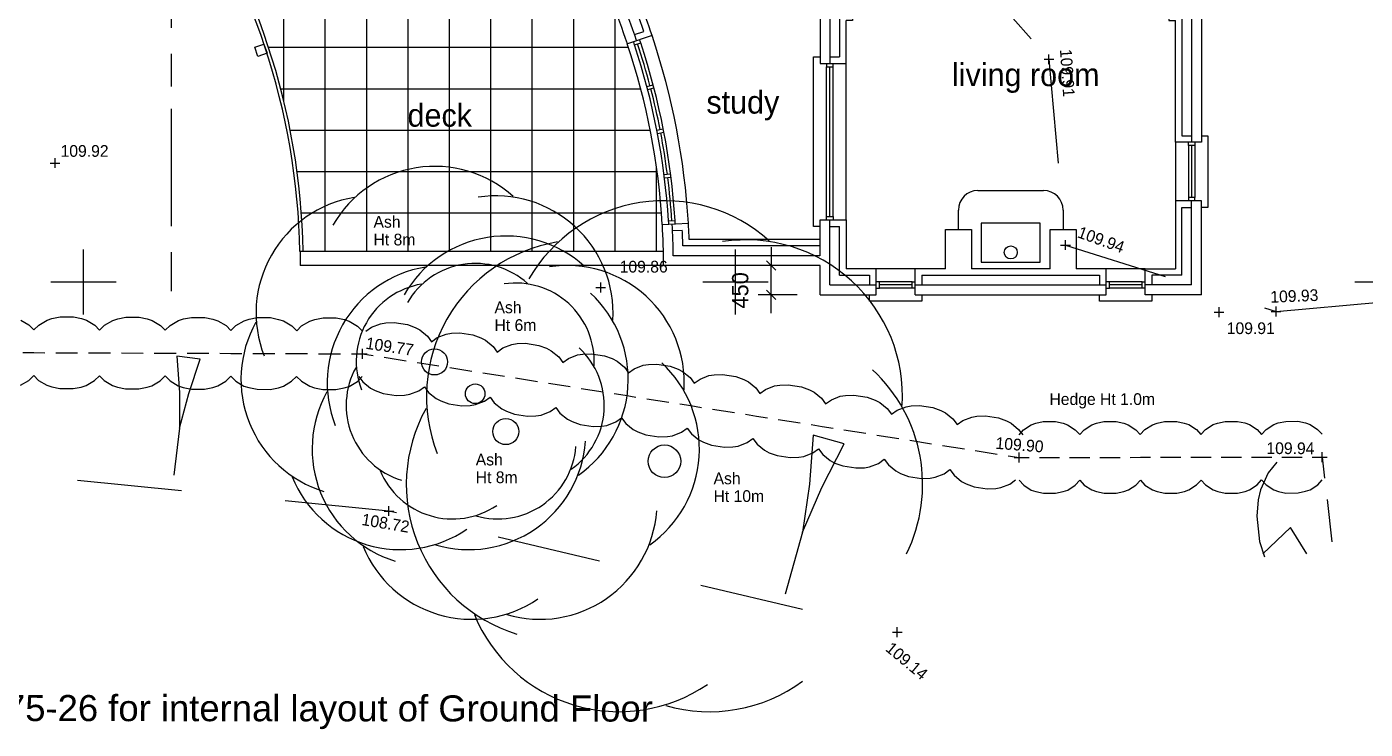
# Model space of a CAD drawing. Header units: millimetres. Extents: x -41320 to 158831, y -39180 to 41963.
# Drawn here: x 502 to 21032, y -15543 to -4765 of the extents above; entities that cross this region are included whole.
import ezdxf

# ---------------------------------------------------------------- set-up
doc = ezdxf.new("R2010")
doc.units = ezdxf.units.MM
for name, pattern in [('CENTER', [16, 9, -2, 3, -2]), ('DASHDOT', [16, 12, -4]), ('DASHED', [16, 8, -8]), ('HIDDEN', [16, 2, -2, 2, -2, 2, -2, 2, -2])]:
    doc.linetypes.add(name, pattern=pattern)
for name, color, linetype, true_color in [('NEW_GF_1', 7, 'Continuous', 0xffffff), ('SV___GRID', 7, 'Continuous', 0xffffff), ('SV_LAND_FORM_LEVELS', 7, 'Continuous', 0xffffff), ('SV_LAND_FORMS', 7, 'Continuous', 0xffffff), ('SV_LEVELS_(SPOT)', 7, 'Continuous', 0xffffff), ('SV_MISC_TEXT', 7, 'Continuous', 0xffffff), ('SV_ROAD_CHANNELS', 7, 'Continuous', 0xffffff), ('SV_ROAD_LEVELS', 7, 'Continuous', 0xffffff), ('SV_TREES', 7, 'Continuous', 0xffffff), ('SV_TREES_TEXT', 7, 'Continuous', 0xffffff), ('SV_VEGETATION', 7, 'Continuous', 0xffffff), ('SV_VEGETATION_LEVELS', 7, 'Continuous', 0xffffff)]:
    doc.layers.add(name, color=color, linetype=linetype, true_color=true_color)
doc.styles.add('ARIAL', font='ARIAL.TTF', dxfattribs={"height": 0.2})

# ---------------------------------------------------------------- blocks, each defined once
blk = doc.blocks.new('PT_PLUS00060')
at = {"layer": 'SV_ROAD_LEVELS', "color": 1, "linetype": 'Continuous', "ltscale": 200}
for p, q in [((0, 75), (150, 75)), ((75, 0), (75, 150))]:
    blk.add_line(p, q, dxfattribs=at)
at = {"layer": 'SV_ROAD_LEVELS'}
blk.add_attdef('PAT_NAME', (0, 0), '', height=1, dxfattribs=at)
blk = doc.blocks.new('PT_PLUS00068')
at = {"layer": 'SV_ROAD_LEVELS', "color": 1, "linetype": 'Continuous', "ltscale": 200}
for p, q in [((0, 75), (150, 75)), ((75, 0), (75, 150))]:
    blk.add_line(p, q, dxfattribs=at)
at = {"layer": 'SV_ROAD_LEVELS'}
blk.add_attdef('PAT_NAME', (0, 0), '', height=1, dxfattribs=at)
blk = doc.blocks.new('PT_PLUS00069')
at = {"layer": 'SV_ROAD_LEVELS', "color": 1, "linetype": 'Continuous', "ltscale": 200}
for p, q in [((0, 75), (150, 75)), ((75, 0), (75, 150))]:
    blk.add_line(p, q, dxfattribs=at)
at = {"layer": 'SV_ROAD_LEVELS'}
blk.add_attdef('PAT_NAME', (0, 0), '', height=1, dxfattribs=at)
blk = doc.blocks.new('PT_PLUS00072')
at = {"layer": 'SV_VEGETATION_LEVELS', "color": 1, "linetype": 'Continuous', "ltscale": 200}
for p, q in [((0, 75), (150, 75)), ((75, 0), (75, 150))]:
    blk.add_line(p, q, dxfattribs=at)
at = {"layer": 'SV_VEGETATION_LEVELS'}
blk.add_attdef('PAT_NAME', (0, 0), '', height=1, dxfattribs=at)
blk = doc.blocks.new('PT_PLUS00076')
at = {"layer": 'SV_VEGETATION_LEVELS', "color": 1, "linetype": 'Continuous', "ltscale": 200}
for p, q in [((0, 75), (150, 75)), ((75, 0), (75, 150))]:
    blk.add_line(p, q, dxfattribs=at)
at = {"layer": 'SV_VEGETATION_LEVELS'}
blk.add_attdef('PAT_NAME', (0, 0), '', height=1, dxfattribs=at)
blk = doc.blocks.new('PT_PLUS00077')
at = {"layer": 'SV_VEGETATION_LEVELS', "color": 1, "linetype": 'Continuous', "ltscale": 200}
for p, q in [((0, 75), (150, 75)), ((75, 0), (75, 150))]:
    blk.add_line(p, q, dxfattribs=at)
at = {"layer": 'SV_VEGETATION_LEVELS'}
blk.add_attdef('PAT_NAME', (0, 0), '', height=1, dxfattribs=at)
blk = doc.blocks.new('GLOBALCANOPY00121')
at = {"layer": 'SV_TREES', "color": 1, "linetype": 'Continuous', "ltscale": 200}
for centre, start, end in [((2970, 4081), 48, 150), ((2970, 4081), 48, 150), ((2031, 3629), 99.4, 201.4), ((2031, 3629), 99.4, 201.4), ((3908, 3629), 356.6, 98.6), ((3908, 3629), 356.6, 98.6), ((4140, 2614), 305.2, 47.2), ((4140, 2614), 305.2, 47.2), ((1800, 2614), 150.9, 252.9), ((1800, 2614), 150.9, 252.9), ((3491, 1800), 253.7, 355.7), ((3491, 1800), 253.7, 355.7), ((2449, 1800), 202.3, 304.3), ((2449, 1800), 202.3, 304.3)]:
    blk.add_arc(centre, 1800, start, end, dxfattribs=at)
at = {"layer": 'SV_TREES'}
blk.add_attdef('PAT_NAME', (0, 0), '', height=1, dxfattribs=at)
blk = doc.blocks.new('GLOBALCANOPY00125')
at = {"layer": 'SV_TREES', "color": 1, "linetype": 'Continuous', "ltscale": 200}
for centre, start, end in [((1980, 2721), 48, 150), ((1980, 2721), 48, 150), ((1354, 2419), 99.4, 201.4), ((1354, 2419), 99.4, 201.4), ((2605, 2419), 356.6, 98.6), ((2605, 2419), 356.6, 98.6), ((2760, 1743), 305.2, 47.2), ((2760, 1743), 305.2, 47.2), ((1200, 1743), 150.9, 252.9), ((1200, 1743), 150.9, 252.9), ((2327, 1200), 253.7, 355.7), ((2327, 1200), 253.7, 355.7), ((1633, 1200), 202.3, 304.3), ((1633, 1200), 202.3, 304.3)]:
    blk.add_arc(centre, 1200, start, end, dxfattribs=at)
at = {"layer": 'SV_TREES'}
blk.add_attdef('PAT_NAME', (0, 0), '', height=1, dxfattribs=at)
blk = doc.blocks.new('PT_PLUS00129')
at = {"layer": 'SV_LEVELS_(SPOT)', "color": 1, "linetype": 'Continuous', "ltscale": 200}
for p, q in [((0, 75), (150, 75)), ((75, 0), (75, 150))]:
    blk.add_line(p, q, dxfattribs=at)
at = {"layer": 'SV_LEVELS_(SPOT)'}
blk.add_attdef('PAT_NAME', (0, 0), '', height=1, dxfattribs=at)
blk = doc.blocks.new('GLOBALCANOPY00130')
at = {"layer": 'SV_TREES', "color": 1, "linetype": 'Continuous', "ltscale": 200}
for centre, start, end in [((2970, 4081), 48, 150), ((2970, 4081), 48, 150), ((2031, 3629), 99.4, 201.4), ((2031, 3629), 99.4, 201.4), ((3908, 3629), 356.6, 98.6), ((3908, 3629), 356.6, 98.6), ((4140, 2614), 305.2, 47.2), ((4140, 2614), 305.2, 47.2), ((1800, 2614), 150.9, 252.9), ((1800, 2614), 150.9, 252.9), ((3491, 1800), 253.7, 355.7), ((3491, 1800), 253.7, 355.7), ((2449, 1800), 202.3, 304.3), ((2449, 1800), 202.3, 304.3)]:
    blk.add_arc(centre, 1800, start, end, dxfattribs=at)
at = {"layer": 'SV_TREES'}
blk.add_attdef('PAT_NAME', (0, 0), '', height=1, dxfattribs=at)
blk = doc.blocks.new('GLOBALCANOPY00133')
at = {"layer": 'SV_TREES', "color": 1, "linetype": 'Continuous', "ltscale": 200}
for centre, start, end in [((3960, 5441), 48, 150), ((3960, 5441), 48, 150), ((2709, 4839), 99.4, 201.4), ((2709, 4839), 99.4, 201.4), ((5211, 4839), 356.6, 98.6), ((5211, 4839), 356.6, 98.6), ((5520, 3485), 333.6831, 47.2), ((5520, 3485), 333.6831, 47.2), ((2400, 3485), 150.9, 252.9), ((2400, 3485), 150.9, 252.9), ((3265, 2400), 202.3, 304.3), ((3265, 2400), 202.3, 304.3), ((4654, 2400), 253.7, 306.3195), ((4654, 2400), 253.7, 306.3195)]:
    blk.add_arc(centre, 2400, start, end, dxfattribs=at)
at = {"layer": 'SV_TREES'}
blk.add_attdef('PAT_NAME', (0, 0), '', height=1, dxfattribs=at)
blk = doc.blocks.new('PT_PLUS00134')
at = {"layer": 'SV_LEVELS_(SPOT)', "color": 1, "linetype": 'Continuous', "ltscale": 200}
for p, q in [((0, 75), (150, 75)), ((75, 0), (75, 150))]:
    blk.add_line(p, q, dxfattribs=at)
at = {"layer": 'SV_LEVELS_(SPOT)'}
blk.add_attdef('PAT_NAME', (0, 0), '', height=1, dxfattribs=at)
blk = doc.blocks.new('PT_PLUS00136')
at = {"layer": 'SV_LEVELS_(SPOT)', "color": 1, "linetype": 'Continuous', "ltscale": 200}
for p, q in [((0, 75), (150, 75)), ((75, 0), (75, 150))]:
    blk.add_line(p, q, dxfattribs=at)
at = {"layer": 'SV_LEVELS_(SPOT)'}
blk.add_attdef('PAT_NAME', (0, 0), '', height=1, dxfattribs=at)
blk = doc.blocks.new('PT_PLUS00149')
at = {"layer": 'SV_LAND_FORM_LEVELS', "color": 1, "linetype": 'Continuous', "ltscale": 200}
for p, q in [((0, 75), (150, 75)), ((75, 0), (75, 150))]:
    blk.add_line(p, q, dxfattribs=at)
at = {"layer": 'SV_LAND_FORM_LEVELS'}
blk.add_attdef('PAT_NAME', (0, 0), '', height=1, dxfattribs=at)
blk = doc.blocks.new('PT_PLUS00150')
at = {"layer": 'SV_LAND_FORM_LEVELS', "color": 1, "linetype": 'Continuous', "ltscale": 200}
for p, q in [((0, 75), (150, 75)), ((75, 0), (75, 150))]:
    blk.add_line(p, q, dxfattribs=at)
at = {"layer": 'SV_LAND_FORM_LEVELS'}
blk.add_attdef('PAT_NAME', (0, 0), '', height=1, dxfattribs=at)
blk = doc.blocks.new('GLOBALTADPOLE')
at = {"layer": 'SV_MISC_TEXT', "color": 1, "linetype": 'Continuous', "ltscale": 200}
for p, q in [((431, 2441), (373, 1689)), ((906, 2307), (431, 2441)), ((563, 1635), (906, 2307)), ((373, 1689), (267, 950)), ((267, 950), (563, 1635)), ((267, 950), (0, 0))]:
    blk.add_line(p, q, dxfattribs=at)
at = {"layer": 'SV_MISC_TEXT'}
blk.add_attdef('PAT_NAME', (0, 0), '', height=1, dxfattribs=at)
blk = doc.blocks.new('GLOBALTADPOLE00157')
at = {"layer": 'SV_MISC_TEXT', "color": 1, "linetype": 'Continuous', "ltscale": 200}
for p, q in [((423, 402), (0, 0)), ((677, 0), (423, 402))]:
    blk.add_line(p, q, dxfattribs=at)
at = {"layer": 'SV_MISC_TEXT'}
blk.add_attdef('PAT_NAME', (0, 0), '', height=1, dxfattribs=at)
blk = doc.blocks.new('GLOBALTADPOLE00179')
at = {"layer": 'SV_MISC_TEXT', "color": 1, "linetype": 'Continuous', "ltscale": 200}
for p, q in [((407, 1779), (47, 1824)), ((47, 1824), (87, 1270)), ((231, 1252), (407, 1779)), ((87, 1270), (91, 721)), ((91, 721), (231, 1252)), ((91, 721), (0, 0))]:
    blk.add_line(p, q, dxfattribs=at)
at = {"layer": 'SV_MISC_TEXT'}
blk.add_attdef('PAT_NAME', (0, 0), '', height=1, dxfattribs=at)
blk = doc.blocks.new('6602B58C')
at = {"layer": 'NEW_GF_1', "color": 15, "linetype": 'Continuous', "ltscale": 200}
for s, p in [('living room', (13593, 8585)), ('study', (9826, 8163)), ('deck', (5242, 7962))]:
    blk.add_text(s, height=350, dxfattribs=at).set_placement(p)
blk = doc.blocks.new('F25A318B')
at = {"layer": 'NEW_GF_1', "color": 15, "linetype": 'DASHDOT', "ltscale": 200, "style": 'ARIAL'}
blk.add_text('See Drawing W175-26 for internal layout of Ground Floor', height=400, rotation=359.9494, dxfattribs=at).set_placement((25705, 5608))
at = {"layer": 'NEW_GF_1'}
blk.add_attdef('Sfb', (0, 0), '', height=1, dxfattribs=at)
blk = doc.blocks.new('E122C1A3')
at = {"layer": 'NEW_GF_1', "color": 1, "linetype": 'CENTER', "ltscale": 200}
for p, q in [((2209, 7179), (2209, 3481)), ((0, 6933), (2481, 6933)), ((2209, 3137), (2209, 4))]:
    blk.add_line(p, q, dxfattribs=at)
at = {"layer": 'NEW_GF_1', "color": 2, "linetype": 'Continuous', "ltscale": 200}
for p, q in [((11414, 1016), (11414, 733)), ((11814, 733), (11214, 733)), ((11414, 283), (11414, 733)), ((11814, 283), (11214, 283)), ((11414, 0), (11414, 283))]:
    blk.add_line(p, q, dxfattribs=at)
at = {"layer": 'NEW_GF_1', "color": 4, "linetype": 'Continuous', "ltscale": 200}
for p, q in [((11484, 662), (11343, 804)), ((11343, 354), (11484, 212))]:
    blk.add_line(p, q, dxfattribs=at)
at = {"layer": 'NEW_GF_1', "color": 3, "linetype": 'Continuous', "ltscale": 200}
blk.add_text('450', height=250, rotation=90, dxfattribs=at).set_placement((11064, 71))
at = {"layer": 'NEW_GF_1'}
blk.add_attdef('Sfb', (0, 0), '', height=1, dxfattribs=at)
blk = doc.blocks.new('FBC8A2EC')
at = {"layer": 'NEW_GF_1', "color": 3, "linetype": 'Continuous', "ltscale": 200}
for p, q in [((0, 5891), (143, 5938)), ((47, 5749), (0, 5891)), ((189, 5795), (47, 5749)), ((143, 5938), (189, 5795)), ((2900, 143), (3042, 189)), ((2946, 0), (2900, 143)), ((3089, 47), (2946, 0)), ((3042, 189), (3089, 47))]:
    blk.add_line(p, q, dxfattribs=at)
blk = doc.blocks.new('B633C5D8')
at = {"layer": 'NEW_GF_1', "linetype": 'Continuous', "ltscale": 200}
h = blk.add_hatch(dxfattribs=at)
h.set_pattern_fill('net', color=8, scale=200, style=0)
h.set_pattern_definition([(0, (0, 0), (0, 635), []), (90, (0, 0), (-635, 4e-14), [])])
h.paths.add_polyline_path([(0, 11970), (5525, 11970), (5533, 11717), (5551, 11411), (5573, 11145), (5613, 10799), (5641, 10596), (5700, 10246), (5771, 9895), (5837, 9609), (5909, 9336), (5981, 9087), (6089, 8751), (6188, 8471), (6346, 8070), (6453, 7822), (6594, 7520), (6749, 7212), (6874, 6980), (7042, 6689), (7175, 6474), (7275, 6318), (7423, 6098), (7530, 5947), (7589, 5862), (7512, 5811), (7554, 5738), (7470, 5723), (7408, 5703), (7311, 5658), (7206, 5616), (7180, 5588), (7151, 5555), (7130, 5542), (7107, 5525), (7098, 5501), (7108, 5443), (7118, 5383), (7139, 5299), (7176, 5227), (7190, 5163), (7209, 5094), (7222, 5053), (7300, 4958), (7342, 4897), (7370, 4858), (7403, 4812), (7462, 4744), (7517, 4640), (7548, 4582), (7579, 4528), (7603, 4471), (7644, 4409), (7711, 4303), (7750, 4258), (7831, 4225), (7862, 4224), (7901, 4230), (7946, 4240), (8014, 4259), (8083, 4310), (8166, 4353), (8210, 4377), (8233, 4386), (8268, 4412), (8264, 4512), (8357, 4351), (8440, 4391), (8532, 4194), (8633, 3963), (8745, 3690), (8831, 3461), (8927, 3187), (9041, 2829), (9129, 2514), (9203, 2215), (9264, 1936), (9322, 1632), (9375, 1303), (9412, 1017), (9440, 741), (9465, 411), (9475, 190), (9481, 0), (3956, 0), (3931, 548), (3916, 732), (3893, 961), (3865, 1198), (3835, 1405), (3764, 1819), (3724, 2016), (3663, 2286), (3592, 2566), (3509, 2858), (3429, 3116), (3310, 3459), (3188, 3780), (3008, 4202), (2800, 4637), (2639, 4943), (2469, 5242), (2275, 5559), (2088, 5843), (1866, 6161), (1683, 6437), (1497, 6737), (1343, 7004), (1154, 7361), (936, 7815), (754, 8244), (540, 8831), (420, 9217), (337, 9519), (245, 9904), (179, 10230), (108, 10657), (67, 10977), (36, 11286), (12, 11635)])
at = {"layer": 'NEW_GF_1', "color": 2, "linetype": 'HIDDEN', "ltscale": 200}
blk.add_circle((6372, 3778), 175, dxfattribs=at)
blk.add_arc((6372, 3778), 175, 0, 0, dxfattribs=at)
at = {"layer": 'NEW_GF_1'}
blk.add_attdef('Sfb', (0, 0), '', height=1, dxfattribs=at)
blk = doc.blocks.new('A8C9B787')
at = {"layer": 'NEW_GF_1', "color": 3, "linetype": 'Continuous', "ltscale": 200}
for p, q in [((5575, 12400), (0, 12400)), ((0, 12400), (0, 12185)), ((5577, 12185), (0, 12185)), ((9533, 215), (3960, 215)), ((3960, 215), (3960, 0)), ((9535, 0), (3960, 0))]:
    blk.add_line(p, q, dxfattribs=at)
at = {"layer": 'NEW_GF_1', "color": 2, "linetype": 'Continuous', "ltscale": 200}
blk.add_line((3958, 215), (3960, 215), dxfattribs=at)
for centre, radius, start, end in [((10696, 12400), 10696, 181.1499, 215.4241), ((10696, 12400), 10696, 181.1499, 215.4241), ((10696, 12400), 10646, 181.1553, 215.4241), ((10696, 12400), 10646, 181.1553, 215.4241), ((-6736, 0), 10696, 1.1499, 35.4241), ((-6736, 0), 10696, 1.1499, 35.4241), ((-6736, 0), 10746, 1.1446, 35.4241), ((-6736, 0), 10746, 1.1446, 35.4241)]:
    blk.add_arc(centre, radius, start, end, dxfattribs=at)
blk = doc.blocks.new('452088F8')
at = {"layer": 'NEW_GF_1', "color": 2, "linetype": 'Continuous', "ltscale": 200}
for p, q in [((700, 500), (100, 500)), ((150, 300), (100, 300)), ((150, 200), (150, 300)), ((650, 250), (150, 250)), ((650, 200), (650, 300)), ((650, 300), (700, 300)), ((0, 0), (0, 100)), ((800, 0), (0, 0)), ((100, 200), (150, 200)), ((700, 200), (650, 200)), ((800, 100), (800, 0))]:
    blk.add_line(p, q, dxfattribs=at)
at = {"layer": 'NEW_GF_1', "color": 1, "linetype": 'Continuous', "ltscale": 200}
for p, q in [((650, 300), (150, 300)), ((650, 200), (150, 200))]:
    blk.add_line(p, q, dxfattribs=at)
at = {"layer": 'NEW_GF_1'}
for tag in ['PAT_NAME', 'Group', 'Floor', 'Sfb', 'Part_Number', 'Description', 'Manufacturer', 'Quantity', 'Width', 'Width_FORMULA', 'Height', 'Symbol_Path', 'Opening_height', 'Return_type', 'TYPE', 'PREFIX', 'IDENTIFIER', 'NUMBER', 'OUTER_LEAF', 'CAVITY', 'INNER_LEAF', 'Arch_group']:
    blk.add_attdef(tag, (0, 0), '', height=1, dxfattribs=at)
blk = doc.blocks.new('91544F8E')
at = {"layer": 'NEW_GF_1', "color": 2, "linetype": 'Continuous', "ltscale": 200}
for p, q in [((906, 600), (0, 600)), ((0, 600), (0, 0)), ((906, 0), (906, 600)), ((0, 0), (906, 0))]:
    blk.add_line(p, q, dxfattribs=at)
blk.add_circle((453, 150), 100, dxfattribs=at)
blk.add_arc((453, 150), 100, 0, 0, dxfattribs=at)
at = {"layer": 'NEW_GF_1'}
blk.add_attdef('Sfb', (0, 0), '', height=1, dxfattribs=at)
blk = doc.blocks.new('C45A30FD')
at = {"layer": 'NEW_GF_1', "color": 2, "linetype": 'Continuous', "ltscale": 200}
for p, q in [((700, 500), (100, 500)), ((150, 300), (100, 300)), ((150, 200), (150, 300)), ((650, 250), (150, 250)), ((650, 200), (650, 300)), ((650, 300), (700, 300)), ((0, 0), (0, 100)), ((800, 0), (0, 0)), ((100, 200), (150, 200)), ((700, 200), (650, 200)), ((800, 100), (800, 0))]:
    blk.add_line(p, q, dxfattribs=at)
at = {"layer": 'NEW_GF_1', "color": 1, "linetype": 'Continuous', "ltscale": 200}
for p, q in [((650, 300), (150, 300)), ((650, 200), (150, 200))]:
    blk.add_line(p, q, dxfattribs=at)
at = {"layer": 'NEW_GF_1'}
for tag in ['PAT_NAME', 'Group', 'Floor', 'Sfb', 'Part_Number', 'Description', 'Manufacturer', 'Quantity', 'Width', 'Width_FORMULA', 'Height', 'Symbol_Path', 'Opening_height', 'Return_type', 'TYPE', 'PREFIX', 'IDENTIFIER', 'NUMBER', 'OUTER_LEAF', 'CAVITY', 'INNER_LEAF', 'Arch_group']:
    blk.add_attdef(tag, (0, 0), '', height=1, dxfattribs=at)
blk = doc.blocks.new('227DFE3A')
at = {"layer": 'NEW_GF_1', "color": 2, "linetype": 'Continuous', "ltscale": 200}
for p, q in [((300, 600), (1306, 600)), ((0, 0), (0, 300)), ((1606, 300), (1606, 0))]:
    blk.add_line(p, q, dxfattribs=at)
for centre, start, end in [((300, 300), 90, 180), ((300, 300), 90, 180), ((1306, 300), 0, 90), ((1306, 300), 0, 90)]:
    blk.add_arc(centre, 300, start, end, dxfattribs=at)
at = {"layer": 'NEW_GF_1'}
blk.add_attdef('Sfb', (0, 0), '', height=1, dxfattribs=at)
blk = doc.blocks.new('85461BB6')
at = {"layer": 'NEW_GF_1', "color": 2, "linetype": 'Continuous', "ltscale": 200}
for p, q in [((0, 0), (0, 2600)), ((0, 2600), (100, 2600)), ((200, 2500), (200, 2450)), ((300, 2450), (300, 2500)), ((500, 100), (500, 2500)), ((200, 2450), (300, 2450)), ((250, 150), (250, 2450)), ((200, 100), (200, 150)), ((200, 150), (300, 150)), ((300, 150), (300, 100)), ((100, 0), (0, 0))]:
    blk.add_line(p, q, dxfattribs=at)
at = {"layer": 'NEW_GF_1', "color": 1, "linetype": 'Continuous', "ltscale": 200}
for p, q in [((200, 150), (200, 2450)), ((300, 150), (300, 2450))]:
    blk.add_line(p, q, dxfattribs=at)
at = {"layer": 'NEW_GF_1'}
for tag in ['PAT_NAME', 'Group', 'Floor', 'Sfb', 'Part_Number', 'Description', 'Manufacturer', 'Quantity', 'Width', 'Width_FORMULA', 'Height', 'Symbol_Path', 'Opening_height', 'Return_type', 'TYPE', 'PREFIX', 'IDENTIFIER', 'NUMBER', 'OUTER_LEAF', 'CAVITY', 'INNER_LEAF', 'Arch_group']:
    blk.add_attdef(tag, (0, 0), '', height=1, dxfattribs=at)
blk = doc.blocks.new('881A1A5E')
at = {"layer": 'NEW_GF_1', "color": 2, "linetype": 'Continuous', "ltscale": 200}
for p, q in [((400, 1100), (500, 1100)), ((500, 1100), (500, 0)), ((0, 1000), (0, 100)), ((200, 950), (200, 1000)), ((300, 950), (200, 950)), ((250, 950), (250, 150)), ((300, 1000), (300, 950)), ((300, 150), (200, 150)), ((200, 150), (200, 100)), ((300, 100), (300, 150)), ((500, 0), (400, 0))]:
    blk.add_line(p, q, dxfattribs=at)
at = {"layer": 'NEW_GF_1', "color": 1, "linetype": 'Continuous', "ltscale": 200}
for p, q in [((200, 950), (200, 150)), ((300, 950), (300, 150))]:
    blk.add_line(p, q, dxfattribs=at)
at = {"layer": 'NEW_GF_1'}
for tag in ['PAT_NAME', 'Group', 'Floor', 'Sfb', 'Part_Number', 'Description', 'Manufacturer', 'Quantity', 'Width', 'Width_FORMULA', 'Height', 'Symbol_Path', 'Opening_height', 'Return_type', 'TYPE', 'PREFIX', 'IDENTIFIER', 'NUMBER', 'OUTER_LEAF', 'CAVITY', 'INNER_LEAF', 'Arch_group']:
    blk.add_attdef(tag, (0, 0), '', height=1, dxfattribs=at)
blk = doc.blocks.new('044B1234')
at = {"layer": 'NEW_GF_1', "color": 2, "linetype": 'Continuous', "ltscale": 200}
for p, q in [((111, 2760), (206, 2791)), ((300, 2122), (397, 2147)), ((313, 2073), (409, 2098)), ((454, 1449), (552, 1468)), ((464, 1400), (562, 1419)), ((565, 768), (664, 781)), ((571, 719), (671, 731)), ((634, 57), (734, 63))]:
    blk.add_line(p, q, dxfattribs=at)
for radius, start, end in [(11096, 3.3536, 18.5274), (11096, 3.3536, 18.5274), (10696, 3.3536, 18.5443), (10696, 3.3536, 18.5443), (10796, 18.2746, 18.54), (10796, 18.2746, 18.54), (10846, 14.7437, 18.2737), (10846, 14.7437, 18.2737), (10896, 18.2728, 18.5357), (10896, 18.2728, 18.5357), (10846, 11.0811, 14.4784), (10846, 11.0811, 14.4784), (10846, 7.4184, 10.8157), (10846, 7.4184, 10.8157), (10846, 3.623, 7.153), (10846, 3.623, 7.153), (10796, 3.3536, 3.6243), (10796, 3.3536, 3.6243), (10896, 3.3536, 3.6218), (10896, 3.3536, 3.6218)]:
    blk.add_arc((-10141, -626), radius, start, end, dxfattribs=at)
at = {"layer": 'NEW_GF_1', "color": 1, "linetype": 'Continuous', "ltscale": 200}
for radius, start, end in [(10796, 3.6243, 18.2746), (10796, 3.6243, 18.2746), (10896, 3.6218, 18.2728), (10896, 3.6218, 18.2728)]:
    blk.add_arc((-10141, -626), radius, start, end, dxfattribs=at)
blk = doc.blocks.new('6CC077B7')
at = {"layer": 'NEW_GF_1', "color": 4, "linetype": 'Continuous', "ltscale": 200}
for p, q in [((6360, 13300), (7635, 13300)), ((6360, 12850), (6360, 13300)), ((7635, 13300), (7635, 12900)), ((12122, 13300), (8885, 13300)), ((8885, 13300), (8885, 12900)), ((12122, 13300), (12122, 12900)), ((13610, 13300), (13022, 13300)), ((13022, 13300), (13022, 12900)), ((13610, 13300), (13610, 12359)), ((6360, 12850), (0, 12850)), ((7635, 12900), (6760, 12900)), ((6760, 11924), (6760, 12900)), ((11810, 12900), (8885, 12900)), ((11810, 12500), (11810, 12900)), ((11910, 12500), (11910, 12900)), ((11910, 12900), (12122, 12900)), ((13022, 12900), (13210, 12900)), ((13210, 12359), (13210, 12900)), ((6360, 12450), (408, 12450)), ((6360, 11924), (6360, 12450)), ((11810, 12500), (11910, 12500)), ((13610, 12359), (13210, 12359)), ((6360, 11924), (6760, 11924)), ((13610, 11759), (13210, 11759)), ((13210, 11193), (13210, 11759)), ((13610, 11759), (13610, 8028)), ((121, 11244), (517, 11304)), ((11810, 11293), (11910, 11293)), ((11810, 11293), (11810, 10528)), ((11910, 11293), (11910, 11193)), ((11910, 11193), (13210, 11193)), ((11910, 11093), (13210, 11093)), ((11910, 11093), (11910, 10528)), ((13210, 9064), (13210, 11093)), ((11810, 10528), (11910, 10528)), ((11810, 9628), (11910, 9628)), ((11810, 9628), (11810, 8805)), ((11910, 9628), (11910, 9064)), ((6360, 9433), (6360, 8037)), ((6760, 9433), (6360, 9433)), ((6760, 8805), (6760, 9433)), ((11910, 9064), (13210, 9064)), ((11910, 8964), (13210, 8964)), ((11910, 8964), (11910, 8367)), ((13210, 8028), (13210, 8964)), ((6760, 8805), (6860, 8805)), ((6860, 8805), (6860, 8605)), ((11810, 8805), (11710, 8805)), ((11710, 8805), (11710, 8605)), ((6760, 8147), (6760, 8605)), ((6860, 8605), (6760, 8605)), ((11710, 8605), (11810, 8605)), ((11810, 8605), (11810, 8367)), ((11810, 8367), (11910, 8367)), ((13610, 8028), (13210, 8028)), ((11810, 6935), (11810, 7467)), ((11810, 7467), (11910, 7467)), ((11910, 7467), (11910, 6935)), ((13610, 7428), (13210, 7428)), ((13210, 7428), (13210, 6935)), ((13610, 6535), (13610, 7428)), ((1753, 6983), (2087, 7202)), ((11810, 5536), (11810, 6935)), ((13210, 6935), (11910, 6935)), ((2454, 6669), (2122, 6445)), ((13610, 6535), (12210, 6535)), ((12210, 6535), (12210, 5536)), ((12210, 5536), (11810, 5536)), ((2874, 5146), (3233, 5322)), ((3314, 5153), (4260, 5153)), ((4260, 5153), (4260, 5053)), ((6360, 5153), (5164, 5153)), ((5164, 5153), (5164, 5053)), ((6760, 5153), (6360, 5153)), ((6360, 5153), (6360, 3550)), ((6760, 4410), (6760, 5153)), ((4260, 5053), (3360, 5053)), ((5164, 5053), (6360, 5053)), ((12210, 4636), (11810, 4636)), ((11810, 4410), (11810, 4636)), ((12210, 4636), (12210, 2341)), ((6760, 4410), (6860, 4410)), ((6860, 4410), (6860, 4210)), ((11810, 4410), (11710, 4410)), ((11710, 4410), (11710, 4210)), ((6760, 3550), (6760, 4210)), ((6860, 4210), (6760, 4210)), ((11710, 4210), (11810, 4210)), ((11810, 2341), (11810, 4210)), ((3785, 3976), (3405, 3852)), ((6360, 3550), (6760, 3550)), ((12210, 2341), (11810, 2341)), ((12210, 1441), (11810, 1441)), ((11810, 1441), (11810, 400)), ((12210, 0), (12210, 1441)), ((3942, 1076), (4341, 1099)), ((6360, 850), (6360, 1150)), ((6360, 1150), (6760, 1150)), ((6760, 1150), (6760, 400)), ((6360, 850), (4353, 850)), ((8282, 400), (8282, 1000)), ((8282, 1000), (8682, 1000)), ((8682, 1000), (8682, 400)), ((9888, 400), (9888, 1000)), ((9888, 1000), (10288, 1000)), ((10288, 1000), (10288, 400)), ((6360, 450), (3960, 450)), ((6360, 0), (6360, 450)), ((7221, 400), (6760, 400)), ((7221, 0), (7221, 400)), ((7821, 0), (7821, 400)), ((8282, 400), (7821, 400)), ((9888, 400), (8682, 400)), ((10749, 400), (10288, 400)), ((10749, 0), (10749, 400)), ((11349, 0), (11349, 400)), ((11349, 400), (11810, 400)), ((6360, 0), (7221, 0)), ((7821, 0), (10749, 0)), ((12210, 0), (11349, 0))]:
    blk.add_line(p, q, dxfattribs=at)
at = {"layer": 'NEW_GF_1', "color": 2, "linetype": 'Continuous', "ltscale": 200}
for p, q in [((6510, 13150), (7635, 13150)), ((6510, 13150), (6510, 11924)), ((7535, 13150), (7535, 13000)), ((12122, 13150), (8885, 13150)), ((8985, 13150), (8985, 13000)), ((12022, 13150), (12022, 13000)), ((13460, 13150), (13022, 13150)), ((13122, 13150), (13122, 13000)), ((13460, 12359), (13460, 13150)), ((6660, 13000), (7535, 13000)), ((6660, 13000), (6660, 12024)), ((12022, 13000), (8985, 13000)), ((13310, 13000), (13122, 13000)), ((13310, 13000), (13310, 12459)), ((2192, 12700), (151, 12700)), ((2192, 12550), (304, 12550)), ((4376, 12700), (2392, 12700)), ((4376, 12550), (2392, 12550)), ((6360, 12700), (4576, 12700)), ((6360, 12550), (4576, 12550)), ((6360, 12450), (6360, 12700)), ((13310, 12459), (13460, 12459)), ((6510, 12024), (6660, 12024)), ((13460, 8028), (13460, 11759)), ((13310, 11659), (13310, 8128)), ((13310, 11659), (13460, 11659)), ((255, 11365), (403, 11388)), ((6510, 9433), (6510, 8080)), ((6510, 9333), (6660, 9333)), ((6660, 9333), (6660, 8225)), ((6510, 8184), (6660, 8225)), ((13310, 8128), (13460, 8128)), ((13460, 6685), (13460, 7428)), ((13310, 7328), (13460, 7328)), ((13310, 6835), (13310, 7328)), ((1933, 6982), (2059, 7064)), ((13310, 6835), (11910, 6835)), ((11910, 6835), (11910, 5636)), ((2190, 6612), (2314, 6697)), ((13460, 6685), (12060, 6685)), ((12060, 6685), (12060, 5536)), ((11910, 5636), (12060, 5636)), ((3052, 5122), (3187, 5188)), ((6510, 5153), (6510, 3550)), ((6510, 5053), (6660, 5053)), ((6660, 5053), (6660, 3650)), ((11910, 4536), (12060, 4536)), ((11910, 4536), (11910, 2441)), ((12060, 4636), (12060, 2341)), ((3515, 3993), (3657, 4042)), ((6510, 3650), (6660, 3650)), ((11910, 2441), (12060, 2441)), ((12060, 150), (12060, 1441)), ((11910, 1341), (12060, 1341)), ((11910, 300), (11910, 1341)), ((6510, 150), (6510, 1150)), ((6510, 1050), (6660, 1050)), ((6660, 300), (6660, 1050)), ((4097, 985), (4247, 992)), ((6359, 850), (6359, 600)), ((6359, 750), (4256, 750)), ((6359, 600), (4109, 600)), ((6660, 300), (7121, 300)), ((7121, 300), (7121, 150)), ((7921, 300), (7921, 150)), ((7921, 300), (10649, 300)), ((10649, 300), (10649, 150)), ((11449, 300), (11449, 150)), ((11910, 300), (11449, 300)), ((6510, 150), (7221, 150)), ((7821, 150), (10749, 150)), ((12060, 150), (11349, 150))]:
    blk.add_line(p, q, dxfattribs=at)
at = {"layer": 'NEW_GF_1', "color": 4, "linetype": 'Continuous', "ltscale": 200}
for centre, radius, start, end in [((10696, 12850), 10696, 179.9982, 188.6358), ((10696, 12850), 10696, 179.9982, 188.6358), ((10696, 12850), 10296, 182.2246, 188.6358), ((10696, 12850), 10296, 182.2246, 188.6358), ((9601, -2902), 11409, 104.4192, 106.5036), ((9601, -2902), 11409, 104.4192, 106.5036), ((10696, 12850), 10296, 213.2644, 215.4241), ((10696, 12850), 10296, 213.2644, 215.4241), ((10696, 12850), 10696, 213.2644, 215.4241), ((10696, 12850), 10696, 213.2644, 215.4241), ((-6736, 450), 11096, 34.087, 35.4241), ((-6736, 450), 11096, 34.087, 35.4241), ((-6736, 450), 10696, 34.087, 35.4241), ((-6736, 450), 10696, 34.087, 35.4241), ((-6736, 450), 10696, 18.5443, 26.0425), ((-6736, 450), 10696, 18.5443, 26.0425), ((-6736, 450), 11096, 25.0749, 26.0425), ((-6736, 450), 11096, 25.0749, 26.0425), ((-6736, 450), 11096, 18.5274, 24.5062), ((-6736, 450), 11096, 18.5274, 24.5062), ((-6736, 450), 10696, 359.9982, 3.3536), ((-6736, 450), 10696, 359.9982, 3.3536), ((-6736, 450), 11096, 2.0641, 3.3536), ((-6736, 450), 11096, 2.0641, 3.3536)]:
    blk.add_arc(centre, radius, start, end, dxfattribs=at)
at = {"layer": 'NEW_GF_1', "color": 2, "linetype": 'Continuous', "ltscale": 200}
for centre, radius, start, end in [((10696, 12850), 10546, 180.8131, 188.6358), ((10696, 12850), 10546, 180.8131, 188.6358), ((10696, 12850), 10396, 181.6517, 188.0847), ((10696, 12850), 10396, 181.6517, 188.0847), ((10696, 12850), 10546, 213.2644, 215.4241), ((10696, 12850), 10546, 213.2644, 215.4241), ((10696, 12850), 10396, 213.8155, 215.4241), ((10696, 12850), 10396, 213.8155, 215.4241), ((-6736, 450), 10996, 34.6153, 35.4241), ((-6736, 450), 10996, 34.6153, 35.4241), ((-6736, 450), 10846, 34.087, 35.4241), ((-6736, 450), 10846, 34.087, 35.4241), ((-6736, 450), 10846, 18.5443, 26.0425), ((-6736, 450), 10846, 18.5443, 26.0425), ((-6736, 450), 10996, 19.0662, 25.5214), ((-6736, 450), 10996, 19.0662, 25.5214), ((-6736, 450), 10846, 0.7906, 3.3536), ((-6736, 450), 10846, 0.7906, 3.3536), ((-6736, 450), 10996, 1.5616, 2.8253), ((-6736, 450), 10996, 1.5616, 2.8253)]:
    blk.add_arc(centre, radius, start, end, dxfattribs=at)
at = {"layer": 'NEW_GF_1'}
blk.add_attdef('Sfb', (0, 0), '', height=1, dxfattribs=at)

msp = doc.modelspace()

# ---------------------------------------------------------------- linework, layer by layer
at = {"layer": 'SV___GRID', "color": 1, "linetype": 'Continuous', "ltscale": 200}
for p, q in [((1372, -9180), (1372, -8180)), ((11372, -9180), (11372, -8180)), ((872, -8680), (1872, -8680)), ((10872, -8680), (11872, -8680)), ((20872, -8680), (21872, -8680))]:
    msp.add_line(p, q, dxfattribs=at)
at = {"layer": 'SV_LAND_FORMS', "color": 1, "linetype": 'DASHED', "ltscale": 200}
for p, q in [((6057, -12196), (-1606, -11443)), ((12399, -13707), (6057, -12196))]:
    msp.add_line(p, q, dxfattribs=at)
at = {"layer": 'SV_ROAD_CHANNELS', "color": 1, "linetype": 'DASHED', "ltscale": 200}
for p, q in [((14848, -3751), (16180, -5264)), ((16180, -5264), (16435, -8114)), ((16435, -8114), (19664, -9133)), ((19664, -9133), (21744, -8948))]:
    msp.add_line(p, q, dxfattribs=at)
at = {"layer": 'SV_TREES', "color": 1, "linetype": 'Continuous', "ltscale": 200}
for centre, radius in [((6756, -9907), 200), ((7380, -10396), 150), ((7849, -10976), 200), ((10283, -11432), 250)]:
    msp.add_circle(centre, radius, dxfattribs=at)
for centre, radius in [((6756, -9907), 200), ((7380, -10396), 150), ((7849, -10976), 200), ((10283, -11432), 250)]:
    msp.add_arc(centre, radius, 0, 0, dxfattribs=at)
at = {"layer": 'SV_VEGETATION', "color": 1, "linetype": 'Continuous', "ltscale": 200}
for p, q in [((888, -9241), (1015, -9217)), ((1015, -9217), (1216, -9217)), ((1216, -9217), (1342, -9243)), ((1896, -9245), (2022, -9220)), ((2022, -9220), (2224, -9221)), ((2224, -9221), (2350, -9246)), ((2904, -9248), (3030, -9224)), ((3030, -9224), (3232, -9225)), ((3232, -9225), (3358, -9250)), ((3912, -9252), (4038, -9227)), ((4038, -9227), (4240, -9228)), ((4240, -9228), (4365, -9254)), ((4920, -9256), (5046, -9231)), ((5046, -9231), (5247, -9232)), ((5247, -9232), (5373, -9257)), ((410, -9265), (535, -9340)), ((535, -9340), (611, -9415)), ((611, -9415), (687, -9341)), ((687, -9341), (813, -9266)), ((813, -9266), (888, -9241)), ((1342, -9243), (1417, -9268)), ((1417, -9268), (1543, -9344)), ((1543, -9344), (1619, -9419)), ((1619, -9419), (1694, -9344)), ((1694, -9344), (1821, -9270)), ((1821, -9270), (1896, -9245)), ((2350, -9246), (2425, -9272)), ((2425, -9272), (2551, -9347)), ((2551, -9347), (2626, -9422)), ((2626, -9422), (2702, -9348)), ((2702, -9348), (2828, -9273)), ((2828, -9273), (2904, -9248)), ((3358, -9250), (3433, -9275)), ((3433, -9275), (3559, -9351)), ((3559, -9351), (3634, -9426)), ((3634, -9426), (3710, -9351)), ((3710, -9351), (3836, -9277)), ((3836, -9277), (3912, -9252)), ((4365, -9254), (4441, -9279)), ((4441, -9279), (4567, -9354)), ((4567, -9354), (4642, -9430)), ((4642, -9430), (4718, -9355)), ((4718, -9355), (4844, -9280)), ((4844, -9280), (4920, -9256)), ((5373, -9257), (5449, -9282)), ((5449, -9282), (5575, -9358)), ((5575, -9358), (5650, -9433)), ((5703, -9437), (5790, -9375)), ((5790, -9375), (5928, -9321)), ((5928, -9321), (6008, -9308)), ((6008, -9308), (6137, -9304)), ((6137, -9304), (6339, -9335)), ((6339, -9335), (6461, -9380)), ((6461, -9380), (6533, -9417)), ((6533, -9417), (6647, -9511)), ((6647, -9511), (6711, -9597)), ((6711, -9597), (6798, -9534)), ((6798, -9534), (6936, -9480)), ((6936, -9480), (7015, -9467)), ((7015, -9467), (7145, -9463)), ((7145, -9463), (7346, -9494)), ((7346, -9494), (7468, -9539)), ((7468, -9539), (7540, -9576)), ((7540, -9576), (7654, -9670)), ((7805, -9693), (7943, -9639)), ((7943, -9639), (8022, -9626)), ((8022, -9626), (8152, -9622)), ((8152, -9622), (8354, -9653)), ((441, -9765), (609, -9765)), ((609, -9765), (777, -9766)), ((945, -9766), (1281, -9768)), ((1449, -9768), (1617, -9769)), ((1617, -9769), (1785, -9769)), ((1953, -9770), (2289, -9771)), ((2457, -9772), (2625, -9772)), ((2625, -9772), (2792, -9773)), ((2961, -9774), (3296, -9775)), ((3465, -9775), (3633, -9776)), ((3633, -9776), (3800, -9777)), ((3969, -9777), (4304, -9778)), ((4472, -9779), (4641, -9780)), ((4641, -9780), (4808, -9780)), ((4976, -9781), (5312, -9782)), ((5480, -9783), (5649, -9783)), ((5649, -9783), (5816, -9810)), ((5984, -9836), (6320, -9889)), ((7654, -9670), (7718, -9756)), ((7718, -9756), (7805, -9693)), ((8354, -9653), (8476, -9698)), ((8476, -9698), (8547, -9735)), ((8547, -9735), (8662, -9829)), ((8662, -9829), (8726, -9915)), ((8726, -9915), (8813, -9853)), ((8813, -9853), (8950, -9798)), ((8950, -9798), (9030, -9786)), ((9030, -9786), (9160, -9781)), ((9160, -9781), (9361, -9813)), ((9361, -9813), (9483, -9857)), ((6488, -9916), (6656, -9942)), ((6656, -9942), (6823, -9969)), ((6992, -9995), (7327, -10048)), ((9483, -9857), (9555, -9894)), ((9555, -9894), (9669, -9988)), ((9669, -9988), (9733, -10074)), ((9733, -10074), (9820, -10012)), ((9820, -10012), (9958, -9957)), ((9958, -9957), (10037, -9945)), ((10037, -9945), (10167, -9940)), ((10167, -9940), (10369, -9972)), ((10369, -9972), (10491, -10016)), ((10491, -10016), (10562, -10053)), ((10562, -10053), (10677, -10147)), ((406, -10265), (532, -10190)), ((532, -10190), (608, -10115)), ((608, -10115), (684, -10191)), ((684, -10191), (809, -10266)), ((1414, -10268), (1540, -10194)), ((1540, -10194), (1616, -10119)), ((1616, -10119), (1691, -10194)), ((1691, -10194), (1817, -10270)), ((2422, -10272), (2548, -10197)), ((2548, -10197), (2624, -10122)), ((2624, -10122), (2699, -10198)), ((2699, -10198), (2825, -10273)), ((3430, -10275), (3556, -10201)), ((3556, -10201), (3632, -10126)), ((3632, -10126), (3707, -10201)), ((3707, -10201), (3833, -10277)), ((4437, -10279), (4564, -10204)), ((4564, -10204), (4640, -10130)), ((4640, -10130), (4715, -10205)), ((4715, -10205), (4841, -10280)), ((5445, -10282), (5572, -10208)), ((5572, -10208), (5647, -10133)), ((5594, -10129), (5658, -10215)), ((5658, -10215), (5772, -10309)), ((7495, -10075), (7664, -10101)), ((7664, -10101), (7831, -10128)), ((7999, -10154), (8335, -10207)), ((8503, -10234), (8671, -10260)), ((8671, -10260), (8838, -10287)), ((10677, -10147), (10741, -10233)), ((10741, -10233), (10828, -10171)), ((10828, -10171), (10965, -10116)), ((10965, -10116), (11045, -10104)), ((11045, -10104), (11175, -10099)), ((11175, -10099), (11376, -10131)), ((11376, -10131), (11498, -10175)), ((11498, -10175), (11570, -10212)), ((11570, -10212), (11684, -10306)), ((11973, -10275), (12052, -10263)), ((12052, -10263), (12182, -10258)), ((12182, -10258), (12384, -10290)), ((809, -10266), (885, -10291)), ((885, -10291), (1011, -10317)), ((1011, -10317), (1212, -10317)), ((1212, -10317), (1338, -10293)), ((1338, -10293), (1414, -10268)), ((1817, -10270), (1893, -10295)), ((1893, -10295), (2018, -10320)), ((2018, -10320), (2220, -10321)), ((2220, -10321), (2346, -10296)), ((2346, -10296), (2422, -10272)), ((2825, -10273), (2900, -10298)), ((2900, -10298), (3026, -10324)), ((3026, -10324), (3228, -10325)), ((3228, -10325), (3354, -10300)), ((3354, -10300), (3430, -10275)), ((3833, -10277), (3908, -10302)), ((3908, -10302), (4034, -10327)), ((4034, -10327), (4236, -10328)), ((4236, -10328), (4362, -10304)), ((4362, -10304), (4437, -10279)), ((4841, -10280), (4916, -10306)), ((4916, -10306), (5042, -10331)), ((5042, -10331), (5244, -10332)), ((5244, -10332), (5370, -10307)), ((5370, -10307), (5445, -10282)), ((5772, -10309), (5844, -10346)), ((5844, -10346), (5966, -10390)), ((5966, -10390), (6167, -10422)), ((6167, -10422), (6297, -10417)), ((6297, -10417), (6377, -10404)), ((6377, -10404), (6514, -10350)), ((6514, -10350), (6601, -10288)), ((6601, -10288), (6665, -10374)), ((6665, -10374), (6780, -10468)), ((6780, -10468), (6851, -10505)), ((7522, -10509), (7609, -10447)), ((7609, -10447), (7673, -10533)), ((9006, -10313), (9342, -10366)), ((9510, -10393), (9678, -10419)), ((9678, -10419), (9846, -10446)), ((11684, -10306), (11748, -10392)), ((11748, -10392), (11835, -10330)), ((11835, -10330), (11973, -10275)), ((12384, -10290), (12506, -10334)), ((12506, -10334), (12577, -10371)), ((12577, -10371), (12692, -10465)), ((12692, -10465), (12755, -10551)), ((12843, -10489), (12980, -10435)), ((12980, -10435), (13060, -10422)), ((13060, -10422), (13190, -10417)), ((13190, -10417), (13391, -10449)), ((13391, -10449), (13513, -10493)), ((6851, -10505), (6973, -10549)), ((6973, -10549), (7175, -10581)), ((7175, -10581), (7305, -10576)), ((7305, -10576), (7384, -10563)), ((7384, -10563), (7522, -10509)), ((7673, -10533), (7787, -10627)), ((7787, -10627), (7859, -10664)), ((7859, -10664), (7981, -10708)), ((8392, -10722), (8529, -10668)), ((8529, -10668), (8616, -10606)), ((8616, -10606), (8680, -10692)), ((10014, -10472), (10349, -10525)), ((10518, -10552), (10686, -10578)), ((10686, -10578), (10853, -10605)), ((11021, -10631), (11357, -10684)), ((12755, -10551), (12843, -10489)), ((13513, -10493), (13585, -10530)), ((13585, -10530), (13699, -10624)), ((13699, -10624), (13763, -10710)), ((13763, -10710), (13850, -10648)), ((13850, -10648), (13988, -10594)), ((13988, -10594), (14067, -10581)), ((14067, -10581), (14197, -10576)), ((14197, -10576), (14399, -10608)), ((14399, -10608), (14521, -10652)), ((14521, -10652), (14592, -10689)), ((7981, -10708), (8182, -10740)), ((8182, -10740), (8312, -10735)), ((8312, -10735), (8392, -10722)), ((8680, -10692), (8795, -10786)), ((8795, -10786), (8866, -10823)), ((8866, -10823), (8988, -10867)), ((8988, -10867), (9190, -10899)), ((9399, -10882), (9537, -10827)), ((9537, -10827), (9624, -10765)), ((9624, -10765), (9688, -10851)), ((9688, -10851), (9802, -10945)), ((11525, -10711), (11693, -10738)), ((11693, -10738), (11861, -10764)), ((12029, -10791), (12364, -10843)), ((12533, -10870), (12701, -10897)), ((14592, -10689), (14706, -10783)), ((14706, -10783), (14770, -10869)), ((14770, -10869), (14858, -10807)), ((14858, -10807), (14995, -10753)), ((14995, -10753), (15075, -10740)), ((15075, -10740), (15205, -10735)), ((15205, -10735), (15406, -10767)), ((15406, -10767), (15528, -10811)), ((15528, -10811), (15600, -10848)), ((15600, -10848), (15714, -10942)), ((15792, -10949), (15909, -10874)), ((15909, -10874), (15978, -10848)), ((15978, -10848), (16094, -10823)), ((16094, -10823), (16280, -10823)), ((16280, -10823), (16397, -10848)), ((16397, -10848), (16466, -10873)), ((16466, -10873), (16583, -10948)), ((16722, -10948), (16838, -10872)), ((16838, -10872), (16908, -10847)), ((16908, -10847), (17024, -10822)), ((17024, -10822), (17210, -10822)), ((17210, -10822), (17327, -10847)), ((17327, -10847), (17396, -10872)), ((17396, -10872), (17513, -10947)), ((17652, -10946), (17768, -10871)), ((17768, -10871), (17838, -10846)), ((17838, -10846), (17954, -10821)), ((17954, -10821), (18140, -10821)), ((18140, -10821), (18256, -10846)), ((18256, -10846), (18326, -10870)), ((18326, -10870), (18442, -10945)), ((18582, -10945), (18698, -10870)), ((18698, -10870), (18768, -10845)), ((18768, -10845), (18884, -10820)), ((18884, -10820), (19070, -10820)), ((19070, -10820), (19186, -10844)), ((19186, -10844), (19256, -10869)), ((19256, -10869), (19372, -10944)), ((19512, -10944), (19628, -10869)), ((19628, -10869), (19698, -10844)), ((19698, -10844), (19814, -10819)), ((19814, -10819), (20000, -10818)), ((20000, -10818), (20116, -10843)), ((20116, -10843), (20186, -10868)), ((20186, -10868), (20302, -10943)), ((9190, -10899), (9320, -10894)), ((9320, -10894), (9399, -10882)), ((9802, -10945), (9874, -10982)), ((9874, -10982), (9996, -11026)), ((9996, -11026), (10197, -11058)), ((10197, -11058), (10327, -11053)), ((10327, -11053), (10406, -11041)), ((10406, -11041), (10544, -10986)), ((10544, -10986), (10631, -10924)), ((10631, -10924), (10695, -11010)), ((10695, -11010), (10809, -11104)), ((11552, -11145), (11639, -11083)), ((11639, -11083), (11703, -11169)), ((12701, -10897), (12868, -10923)), ((13036, -10950), (13372, -11003)), ((13540, -11029), (13708, -11056)), ((13708, -11056), (13876, -11082)), ((15714, -10942), (15778, -11028)), ((15723, -11024), (15792, -10949)), ((16583, -10948), (16653, -11023)), ((16653, -11023), (16722, -10948)), ((17513, -10947), (17582, -11021)), ((17582, -11021), (17652, -10946)), ((18442, -10945), (18512, -11020)), ((18512, -11020), (18582, -10945)), ((19372, -10944), (19442, -11019)), ((19442, -11019), (19512, -10944)), ((20302, -10943), (20372, -11018)), ((10809, -11104), (10881, -11141)), ((10881, -11141), (11003, -11185)), ((11003, -11185), (11205, -11217)), ((11205, -11217), (11334, -11212)), ((11334, -11212), (11414, -11200)), ((11414, -11200), (11552, -11145)), ((11703, -11169), (11817, -11263)), ((11817, -11263), (11889, -11300)), ((12559, -11304), (12646, -11242)), ((12646, -11242), (12710, -11328)), ((14044, -11109), (14379, -11162)), ((14548, -11188), (14716, -11215)), ((14716, -11215), (14883, -11241)), ((15051, -11268), (15387, -11321)), ((11889, -11300), (12011, -11344)), ((12011, -11344), (12212, -11376)), ((12212, -11376), (12342, -11371)), ((12342, -11371), (12421, -11359)), ((12421, -11359), (12559, -11304)), ((12710, -11328), (12824, -11422)), ((12824, -11422), (12896, -11459)), ((12896, -11459), (13018, -11504)), ((13429, -11518), (13566, -11464)), ((13566, -11464), (13654, -11401)), ((13654, -11401), (13718, -11487)), ((13718, -11487), (13832, -11581)), ((15555, -11347), (15723, -11374)), ((15723, -11374), (15878, -11374)), ((16033, -11373), (16343, -11373)), ((16498, -11373), (16653, -11373)), ((16653, -11373), (16807, -11372)), ((16963, -11372), (17272, -11372)), ((17428, -11372), (17583, -11371)), ((17583, -11371), (17737, -11371)), ((17893, -11371), (18202, -11371)), ((18357, -11370), (18513, -11370)), ((18513, -11370), (18667, -11370)), ((18822, -11370), (19132, -11369)), ((19287, -11369), (19443, -11369)), ((19443, -11369), (19597, -11369)), ((19677, -11446), (19544, -11609)), ((19752, -11369), (20062, -11368)), ((20217, -11368), (20372, -11368)), ((20372, -11368), (20409, -11692)), ((13018, -11504), (13220, -11535)), ((13220, -11535), (13349, -11530)), ((13349, -11530), (13429, -11518)), ((13832, -11581), (13903, -11618)), ((13903, -11618), (14026, -11663)), ((14026, -11663), (14227, -11694)), ((14227, -11694), (14357, -11690)), ((14357, -11690), (14436, -11677)), ((14436, -11677), (14574, -11623)), ((14574, -11623), (14661, -11560)), ((14661, -11560), (14725, -11646)), ((14725, -11646), (14839, -11740)), ((19544, -11609), (19423, -11870)), ((14839, -11740), (14911, -11777)), ((14911, -11777), (15033, -11822)), ((15033, -11822), (15234, -11853)), ((15234, -11853), (15364, -11849)), ((15364, -11849), (15444, -11836)), ((15444, -11836), (15581, -11782)), ((15581, -11782), (15669, -11719)), ((15724, -11724), (15794, -11799)), ((15794, -11799), (15910, -11874)), ((15910, -11874), (15980, -11898)), ((15980, -11898), (16096, -11923)), ((16282, -11923), (16398, -11898)), ((16398, -11898), (16468, -11873)), ((16468, -11873), (16584, -11798)), ((16584, -11798), (16654, -11723)), ((16654, -11723), (16723, -11798)), ((16723, -11798), (16840, -11872)), ((16840, -11872), (16909, -11897)), ((16909, -11897), (17026, -11922)), ((17212, -11922), (17328, -11897)), ((17328, -11897), (17398, -11872)), ((17398, -11872), (17514, -11797)), ((17514, -11797), (17583, -11721)), ((17583, -11721), (17653, -11796)), ((17653, -11796), (17770, -11871)), ((17770, -11871), (17839, -11896)), ((17839, -11896), (17956, -11921)), ((18142, -11921), (18258, -11896)), ((18258, -11896), (18327, -11870)), ((18327, -11870), (18444, -11795)), ((18444, -11795), (18513, -11720)), ((18513, -11720), (18583, -11795)), ((18583, -11795), (18699, -11870)), ((18699, -11870), (18769, -11895)), ((18769, -11895), (18885, -11920)), ((19071, -11920), (19188, -11894)), ((19188, -11894), (19257, -11869)), ((19257, -11869), (19373, -11794)), ((19373, -11794), (19443, -11719)), ((19423, -11870), (19390, -12022)), ((19443, -11719), (19513, -11794)), ((19513, -11794), (19629, -11869)), ((19629, -11869), (19699, -11894)), ((19699, -11894), (19815, -11919)), ((20001, -11918), (20117, -11893)), ((20117, -11893), (20187, -11868)), ((20187, -11868), (20303, -11793)), ((20303, -11793), (20373, -11718)), ((16096, -11923), (16282, -11923)), ((17026, -11922), (17212, -11922)), ((17956, -11921), (18142, -11921)), ((18885, -11920), (19071, -11920)), ((19390, -12022), (19367, -12272)), ((19815, -11919), (20001, -11918)), ((20446, -12018), (20519, -12667)), ((19367, -12272), (19411, -12662)), ((19411, -12662), (19489, -12900))]:
    msp.add_line(p, q, dxfattribs=at)

# ---------------------------------------------------------------- block references
at = {"layer": 'NEW_GF_1'}
for name, p in [('F25A318B', (-29730, -21022)), ('6602B58C', (1100, -14260)), ('6CC077B7', (6309, -8877)), ('A8C9B787', (734, -8427)), ('B633C5D8', (786, -8212)), ('FBC8A2EC', (1098, -5219)), ('E122C1A3', (505, -9160)), ('044B1234', (9713, -7801)), ('85461BB6', (12569, -7827)), ('881A1A5E', (18119, -7536)), ('227DFE3A', (14791, -7877)), ('91544F8E', (15141, -8377)), ('452088F8', (13430, -8977)), ('C45A30FD', (16958, -8977))]:
    msp.add_blockref(name, p, dxfattribs=at)
at = {"layer": 'SV_LAND_FORM_LEVELS'}
for name, p in [('PT_PLUS00149', (5982, -12271)), ('PT_PLUS00150', (13779, -14129))]:
    msp.add_blockref(name, p, dxfattribs=at)
at = {"layer": 'SV_LEVELS_(SPOT)'}
for name, p in [('PT_PLUS00134', (860, -6931)), ('PT_PLUS00136', (9230, -8841)), ('PT_PLUS00129', (18715, -9219))]:
    msp.add_blockref(name, p, dxfattribs=at)
at = {"layer": 'SV_MISC_TEXT'}
for name, p in [('GLOBALTADPOLE00179', (2755, -11644)), ('GLOBALTADPOLE', (12132, -13470)), ('GLOBALTADPOLE00157', (19461, -12852))]:
    msp.add_blockref(name, p, dxfattribs=at)
at = {"layer": 'SV_ROAD_LEVELS'}
for name, p in [('PT_PLUS00060', (16105, -5339)), ('PT_PLUS00068', (16360, -8189)), ('PT_PLUS00069', (19589, -9208))]:
    msp.add_blockref(name, p, dxfattribs=at)
at = {"layer": 'SV_TREES'}
for name, p in [('GLOBALCANOPY00121', (3787, -12788)), ('GLOBALCANOPY00133', (6323, -15274)), ('GLOBALCANOPY00130', (4879, -13857)), ('GLOBALCANOPY00125', (5400, -12317))]:
    msp.add_blockref(name, p, dxfattribs=at)
at = {"layer": 'SV_VEGETATION_LEVELS'}
for name, p in [('PT_PLUS00072', (5574, -9858)), ('PT_PLUS00077', (15648, -11449)), ('PT_PLUS00076', (20297, -11443))]:
    msp.add_blockref(name, p, dxfattribs=at)

# ---------------------------------------------------------------- texts
at = {"layer": 'SV_LAND_FORM_LEVELS', "color": 1, "linetype": 'Continuous', "ltscale": 200}
for s, rotation, p in [('108.72', 350.4921, (5628, -12408)), ('109.14', 320.2218, (13660, -14328))]:
    msp.add_text(s, height=180, rotation=rotation, dxfattribs=at).set_placement(p)
at = {"layer": 'SV_LEVELS_(SPOT)', "color": 1, "linetype": 'Continuous', "ltscale": 200}
for s, p in [('109.92', (1020, -6760)), ('109.86', (9596, -8536)), ('109.91', (18908, -9480))]:
    msp.add_text(s, height=180, dxfattribs=at).set_placement(p)
at = {"layer": 'SV_MISC_TEXT', "color": 1, "linetype": 'Continuous', "ltscale": 200}
msp.add_text('Hedge Ht 1.0m', height=180, dxfattribs=at).set_placement((16188, -10568))
at = {"layer": 'SV_ROAD_LEVELS', "color": 1, "linetype": 'Continuous', "ltscale": 200}
for s, rotation, p in [('109.91', 273.9909, (16348, -5112)), ('109.94', 340.3029, (16604, -7992)), ('109.93', 2.3119, (19580, -9000))]:
    msp.add_text(s, height=180, rotation=rotation, dxfattribs=at).set_placement(p)
at = {"layer": 'SV_TREES_TEXT', "color": 1, "linetype": 'Continuous', "ltscale": 200}
for s, p in [('Ash', (5820, -7848)), ('Ht 8m', (5820, -8120)), ('Ash', (7676, -9160)), ('Ht 6m', (7676, -9432)), ('Ash', (7388, -11496)), ('Ht 8m', (7388, -11768)), ('Ash', (11036, -11784)), ('Ht 10m', (11036, -12056))]:
    msp.add_text(s, height=180, dxfattribs=at).set_placement(p)
at = {"layer": 'SV_VEGETATION_LEVELS', "color": 1, "linetype": 'Continuous', "ltscale": 200}
for s, rotation, p in [('109.77', 351.3322, (5692, -9704)), ('109.90', 355.5506, (15356, -11240)), ('109.94', 359.7084, (19516, -11320))]:
    msp.add_text(s, height=180, rotation=rotation, dxfattribs=at).set_placement(p)

doc.saveas('drawing.dxf')
